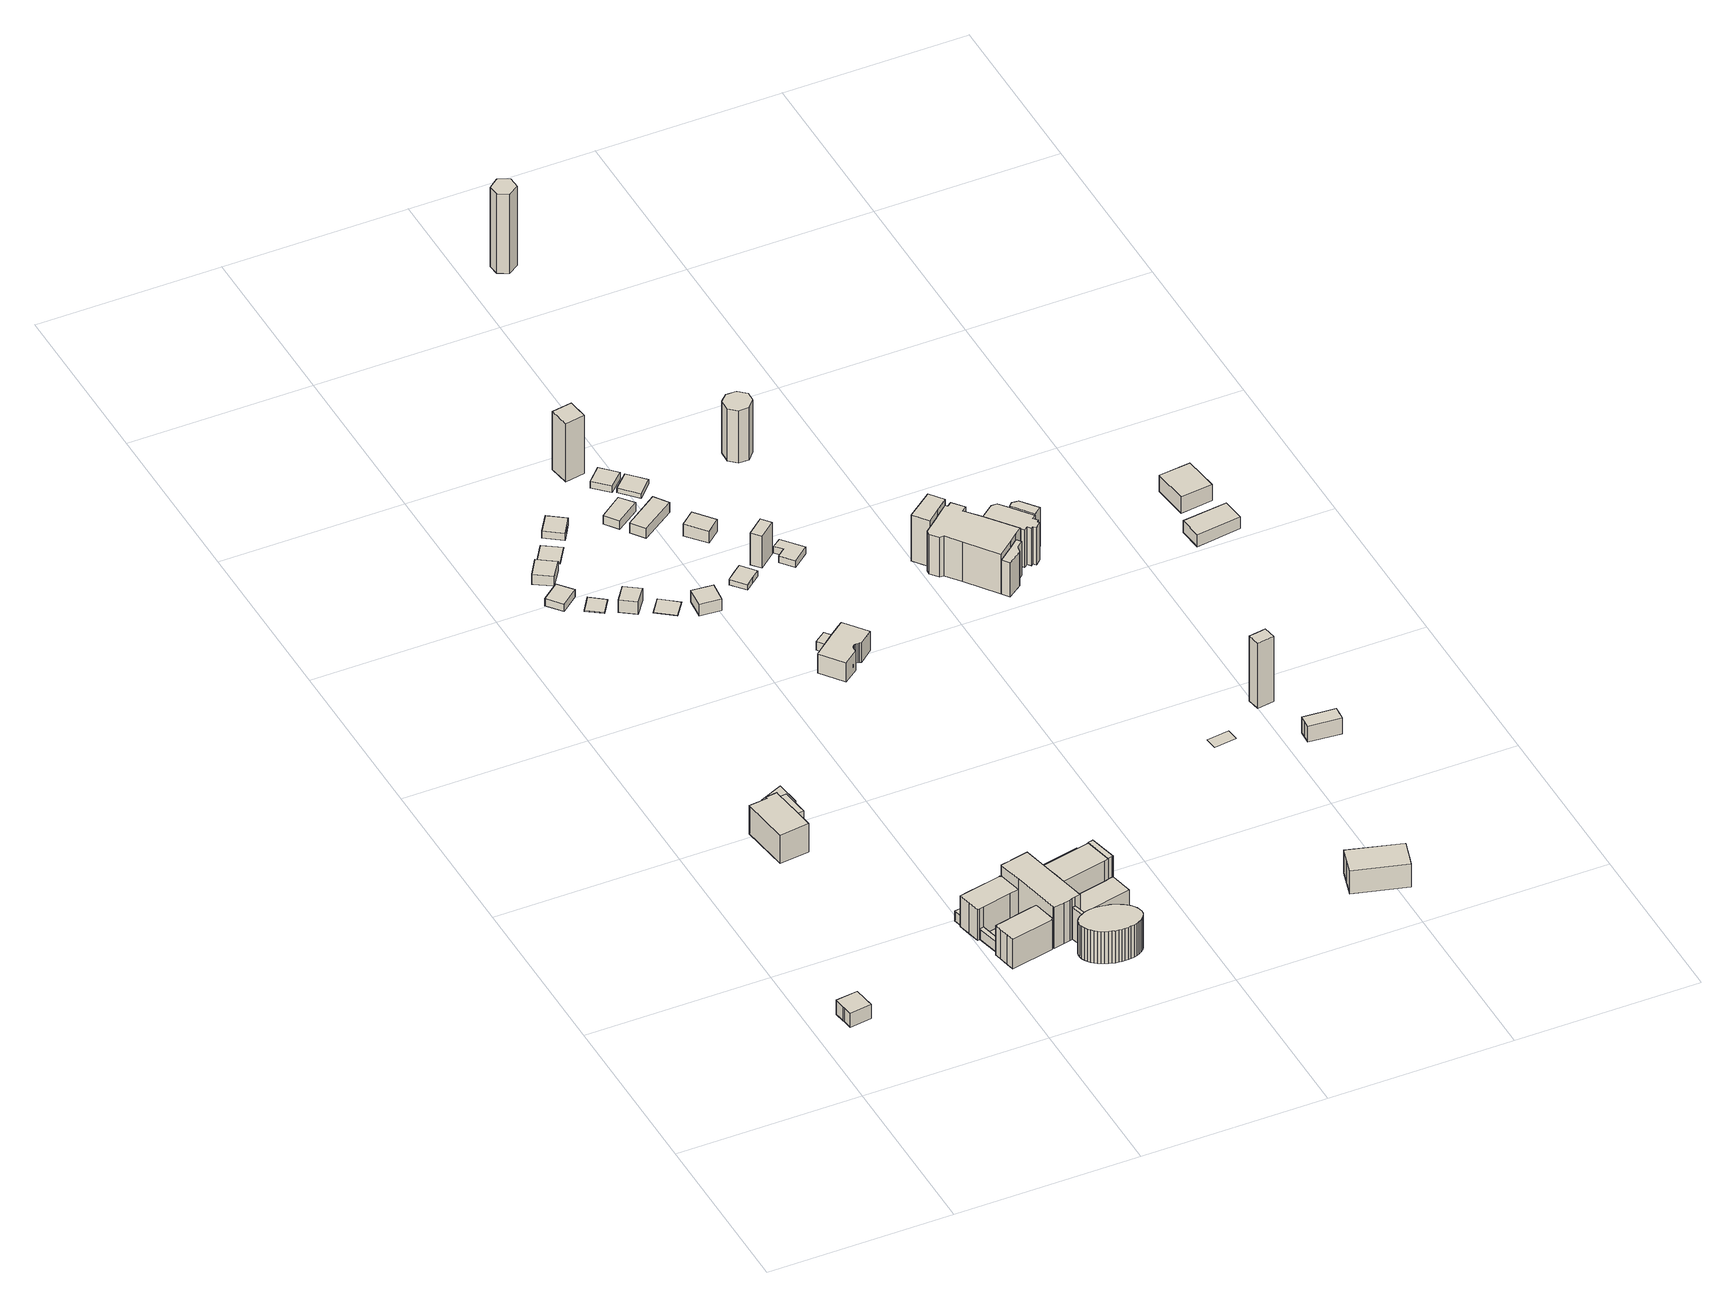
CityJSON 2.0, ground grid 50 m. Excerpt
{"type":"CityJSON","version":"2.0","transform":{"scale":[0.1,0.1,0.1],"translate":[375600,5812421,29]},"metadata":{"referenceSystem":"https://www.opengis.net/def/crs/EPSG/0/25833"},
"CityObjects":{
"building1":{"type":"Building","attributes":{"Gemeindeschluessel":"11000006","BezugspunktDach":"2200","function":"31001_2463","measuredHeight":5.25,"storeysAboveGround":1},"address":[{"country":"Germany","locality":"Berlin","thoroughfareNumber":"13 (1)","thoroughfareName":"Inselstraße"}],"geometry":[{"type":"Solid","lod":"1","boundaries":[[[[0,1,2,3,4,5,6]],[[7,8,9,10,11,12,13]],[[7,13,6,5]],[[8,7,5,4]],[[9,8,4,3]],[[10,9,3,2]],[[11,10,2,1]],[[12,11,1,0]],[[13,12,0,6]]]]}]},
"building2":{"type":"Building","attributes":{"Gemeindeschluessel":"11000006","function":"31001_1010"},"address":[{"country":"Germany","locality":"Berlin","thoroughfareNumber":"17","thoroughfareName":"Inselstraße"}],"children":["building2-1","building2-2"]},
"building2-1":{"type":"BuildingPart","attributes":{"BezugspunktDach":"2200","measuredHeight":10.29,"storeysAboveGround":2},"parents":["building2"],"geometry":[{"type":"MultiSurface","lod":"1","boundaries":[[[14,15,16,17,18,19,20,21]],[[22,23,24,25,26,27,28,29]],[[22,29,21,20]],[[23,22,20,19]],[[24,23,19,18]],[[30,31,24,18,17]],[[32,30,25,17,16]],[[27,26,16,15]],[[28,27,15,14]],[[29,28,14,21]],[[25,24,31,30]],[[26,25,30,32]]]}]},
"building2-2":{"type":"BuildingPart","attributes":{"BezugspunktDach":"2200","measuredHeight":7.7,"storeysAboveGround":2},"parents":["building2"],"geometry":[{"type":"MultiSurface","lod":"1","boundaries":[[[32,33,34,30,31]],[[25,35,36,26,24]],[[35,25,30,34]],[[36,35,34,33]],[[26,36,33,32]],[[24,25,30,37,30,25,24,31]],[[38,26,32,30,25]]]}]},
"building3":{"type":"Building","attributes":{"Gemeindeschluessel":"11000006","BezugspunktDach":"2200","function":"51009_1610","measuredHeight":3.26,"storeysAboveGround":0},"address":[{"country":"Germany","locality":"Berlin"}],"geometry":[{"type":"Solid","lod":"1","boundaries":[[[[39,40,41,42]],[[43,44,45,46]],[[43,46,42,41]],[[44,43,41,40]],[[45,44,40,39]],[[46,45,39,42]]]]}]},
"building4":{"type":"Building","attributes":{"Gemeindeschluessel":"11000006","BezugspunktDach":"2200","function":"51009_1610","measuredHeight":3.13,"storeysAboveGround":0},"address":[{"country":"Germany","locality":"Berlin"}],"geometry":[{"type":"Solid","lod":"1","boundaries":[[[[47,48,49,50]],[[51,52,53,54]],[[51,54,50,49]],[[52,51,49,48]],[[53,52,48,47]],[[54,53,47,50]]]]}]},
"building5":{"type":"Building","attributes":{"Gemeindeschluessel":"11000006","BezugspunktDach":"2200","function":"31001_2463","measuredHeight":3.19,"storeysAboveGround":1},"address":[{"country":"Germany","locality":"Berlin","thoroughfareNumber":"17 (1)","thoroughfareName":"Inselstraße"}],"geometry":[{"type":"Solid","lod":"1","boundaries":[[[[55,56,57,58]],[[59,60,61,62]],[[59,62,58,57]],[[60,59,57,56]],[[61,60,56,55]],[[62,61,55,58]]]]}]},
"building6":{"type":"Building","attributes":{"Gemeindeschluessel":"11000006","BezugspunktDach":"2200","function":"51009_1610","measuredHeight":3,"storeysAboveGround":0},"address":[{"country":"Germany","locality":"Berlin"}],"geometry":[{"type":"Solid","lod":"1","boundaries":[[[[63,64,65,66]],[[67,68,69,70]],[[67,70,66,65]],[[68,67,65,64]],[[69,68,64,63]],[[70,69,63,66]]]]}]},
"building7":{"type":"Building","attributes":{"Gemeindeschluessel":"11000006","BezugspunktDach":"2200","function":"51009_1610","measuredHeight":2.92,"storeysAboveGround":0},"address":[{"country":"Germany","locality":"Berlin"}],"geometry":[{"type":"Solid","lod":"1","boundaries":[[[[71,72,73,74]],[[75,76,77,78]],[[75,78,74,73]],[[76,75,73,72]],[[77,76,72,71]],[[78,77,71,74]]]]}]},
"building8":{"type":"Building","attributes":{"Gemeindeschluessel":"11000006","BezugspunktDach":"2200","function":"51009_1610","measuredHeight":9.81,"storeysAboveGround":0},"address":[{"country":"Germany","locality":"Berlin"}],"geometry":[{"type":"Solid","lod":"1","boundaries":[[[[79,80,81,82,83]],[[84,85,86,87,88]],[[84,88,83,82]],[[85,84,82,81]],[[86,85,81,80]],[[87,86,80,79]],[[88,87,79,83]]]]}]},
"building9":{"type":"Building","attributes":{"Gemeindeschluessel":"11000006","function":"31001_1010"},"address":[{"country":"Germany","locality":"Berlin","thoroughfareNumber":"16","thoroughfareName":"Inselstraße"}],"children":["building9-1","building9-2","building9-3","building9-4","building9-5","building9-6","building9-7","building9-8"]},
"building9-1":{"type":"BuildingPart","attributes":{"BezugspunktDach":"2200","measuredHeight":13.25,"storeysAboveGround":4},"parents":["building9"],"geometry":[{"type":"MultiSurface","lod":"1","boundaries":[[[89,90,91,92,93,94,95,96,97,98,99,100,101,102,103,104,105,106,107]],[[77,76,108,109,110,111,112,113,114,115,116,117,118,119,120,121,122,123,124]],[[77,124,107,106]],[[76,77,106,105]],[[108,76,105,104]],[[109,108,104,103]],[[110,109,103,102]],[[111,110,102,101]],[[125,126,101,100]],[[113,99,127,128,129,128,100,99]],[[130,131,113]],[[132,133,113,99,98]],[[115,114,98,97]],[[116,115,97,96]],[[117,116,96,95]],[[118,117,95,94]],[[119,118,94,93]],[[120,119,93,92]],[[121,120,92,91]],[[134,135,136,137,138,139,140,121,91,90]],[[141,142,143,144,90,89]],[[124,123,89,107]],[[112,111,126,125]],[[99,113,131,127]],[[129,128,127,131,130]],[[112,100,128,129]],[[114,113,133,132]],[[122,145,136,135,134]],[[146,138,137,136]],[[147,139,138,146]],[[147,121,140,139]],[[123,148,143,142,141]],[[148,122,144,143]]]}]},
"building9-2":{"type":"BuildingPart","attributes":{"BezugspunktDach":"2200","measuredHeight":13.4,"storeysAboveGround":4},"parents":["building9"],"geometry":[{"type":"MultiSurface","lod":"1","boundaries":[[[128,127,99,149,150,151,152,153,154,100]],[[155,156,157,158,159,160,113,131,129,112]],[[161,125,100,154]],[[156,162,161,154,153]],[[163,164,150,149]],[[133,163,149,99]],[[155,112,165,125,161]],[[155,161,162,156]],[[157,156,153,152]],[[158,157,152,151]],[[158,151,150,159]],[[160,159,164,163]],[[113,160,163,133]],[[131,113,99,127]],[[129,131,127,128]],[[112,129,128,100]]]}]},
"building9-3":{"type":"BuildingPart","attributes":{"BezugspunktDach":"2200","measuredHeight":0.99,"storeysAboveGround":4},"parents":["building9"],"geometry":[{"type":"Solid","lod":"1","boundaries":[[[[166,167,135,134,168,169]],[[170,122,136,171,172,173]],[[173,172,166,169]],[[170,173,169,168]],[[122,170,168,134]],[[136,122,134,135]],[[171,136,135,167]],[[172,171,167,166]]]]}]},
"building9-4":{"type":"BuildingPart","attributes":{"BezugspunktDach":"2200","measuredHeight":10.23,"storeysAboveGround":4},"parents":["building9"],"geometry":[{"type":"MultiSurface","lod":"1","boundaries":[[[174,175,176,177,178,144,143,142,179,180,181,182,183,184,185]],[[53,52,69,68,186,187,123,148,122,170,173,188,189,190,191]],[[53,191,185,184]],[[52,53,184,183]],[[69,52,183,182]],[[68,69,182,181]],[[186,68,181,180]],[[187,186,180,179]],[[123,187,179,142]],[[123,141,123,148]],[[122,148,143,148,122,144]],[[192,168,134,122,170,122,144,178]],[[173,170,192,170,173,169,168,178,177]],[[188,173,177,176]],[[189,188,176,175]],[[190,189,175,174]],[[191,190,174,185]],[[148,123,141,142,143]],[[170,122,134,168,192]],[[168,169,173,170,192]]]}]},
"building9-5":{"type":"BuildingPart","attributes":{"BezugspunktDach":"2200","measuredHeight":6.3,"storeysAboveGround":4},"parents":["building9"],"geometry":[{"type":"MultiSurface","lod":"1","boundaries":[[[125,161,162,193,194,195,196,197,126]],[[198,199,200,201,202,156,155,112,111]],[[198,111,126,197]],[[199,198,197,196]],[[200,199,196,195]],[[201,200,195,194]],[[202,201,194,201,202,193]],[[155,156,155,161]],[[112,155,112,125]],[[111,112,111,126]],[[156,202,193,162]],[[162,161,155,156]],[[161,125,112,155]],[[125,126,111,112]]]}]},
"building9-6":{"type":"BuildingPart","attributes":{"BezugspunktDach":"2200","measuredHeight":6.47,"storeysAboveGround":4},"parents":["building9"],"geometry":[{"type":"MultiSurface","lod":"1","boundaries":[[[132,203,204,205,206,207,164,163,133]],[[160,159,208,209,210,211,212,114,113]],[[113,133,113,160]],[[159,164,159,208]],[[209,208,207,208,209,206]],[[210,209,206,205]],[[211,210,205,204]],[[212,211,204,203]],[[114,212,203,132]],[[160,113,133,163]],[[159,160,163,164,213]],[[208,159,164,207]],[[113,114,132,133]]]}]},
"building9-7":{"type":"BuildingPart","attributes":{"BezugspunktDach":"2200","measuredHeight":12.82,"storeysAboveGround":4},"parents":["building9"],"geometry":[{"type":"MultiSurface","lod":"1","boundaries":[[[214,215,216,217,218,219]],[[202,201,209,208,159,156]],[[193,162,156,219,218]],[[194,193,218,217]],[[209,201,217,216]],[[207,206,209,216,215]],[[220,164,207,208,215,214]],[[153,152,151,150,214,219]],[[157,156,159,158]],[[202,156,162,193]],[[201,202,193,194]],[[159,208,159,220,221]],[[208,209,206,207,222]],[[159,164,220]],[[156,157,152,153]],[[157,158,151,152]],[[158,159,150,151]]]}]},
"building9-8":{"type":"BuildingPart","attributes":{"BezugspunktDach":"2200","measuredHeight":9.91,"storeysAboveGround":4},"parents":["building9"],"geometry":[{"type":"MultiSurface","lod":"1","boundaries":[[[223,224,225,226,227,140,139,138,137,228,229,230,231]],[[232,172,171,136,146,147,121,233,234,235,236,237,238]],[[232,238,231,230]],[[172,232,230,229]],[[167,166,229,228]],[[135,167,228,137]],[[136,171,136,239]],[[146,138,146,147]],[[147,139,147,121]],[[233,121,140,227]],[[234,233,227,226]],[[235,234,226,225]],[[236,235,225,224]],[[237,236,224,223]],[[238,237,223,231]],[[171,172,166,167]],[[239,136,171,167,135]],[[146,136,137,138]],[[147,146,138,139]],[[121,147,139,140]]]}]},
"building10":{"type":"Building","attributes":{"Gemeindeschluessel":"11000006","BezugspunktDach":"2200","function":"31001_1000","measuredHeight":3.98,"storeysAboveGround":1},"address":[{"country":"Germany","locality":"Berlin","thoroughfareNumber":"20 (11)","thoroughfareName":"Inselstraße"}],"geometry":[{"type":"Solid","lod":"1","boundaries":[[[[240,241,242,243]],[[244,245,246,247]],[[244,247,243,242]],[[245,244,242,241]],[[246,245,241,240]],[[247,246,240,243]]]]}]},
"building11":{"type":"Building","attributes":{"Gemeindeschluessel":"11000006","BezugspunktDach":"2200","function":"31001_2741","measuredHeight":9.96,"storeysAboveGround":3},"address":[{"country":"Germany","locality":"Berlin","thoroughfareNumber":"16 (1)","thoroughfareName":"Inselstraße"}],"geometry":[{"type":"Solid","lod":"1","boundaries":[[[[248,249,250,251,252,253,254,255,256,257,258,259,260,261,262,263,264,265,266,267,268,269,270,271,272,273,274,275,276,277,278,279,280,281,282,283,284,285,286,287,288,81,80,79,289,290,291,292,293]],[[294,295,296,297,298,299,300,301,302,303,304,305,306,307,308,309,310,311,312,313,314,315,316,317,318,319,320,321,322,323,324,325,326,327,328,329,330,331,332,333,334,335,336,337,338,339,340,341,342]],[[294,342,293,292]],[[295,294,292,291]],[[296,295,291,290]],[[297,296,290,289]],[[298,297,289,79]],[[299,298,79,80]],[[300,299,80,81]],[[301,300,81,288]],[[302,301,288,287]],[[303,302,287,286]],[[304,303,286,285]],[[305,304,285,284]],[[306,305,284,283]],[[307,306,283,282]],[[308,307,282,281]],[[309,308,281,280]],[[310,309,280,279]],[[311,310,279,278]],[[312,311,278,277]],[[313,312,277,276]],[[314,313,276,275]],[[315,314,275,274]],[[316,315,274,273]],[[317,316,273,272]],[[318,317,272,271]],[[319,318,271,270]],[[320,319,270,269]],[[321,320,269,268]],[[322,321,268,267]],[[323,322,267,266]],[[324,323,266,265]],[[325,324,265,264]],[[326,325,264,263]],[[327,326,263,262]],[[328,327,262,261]],[[329,328,261,260]],[[330,329,260,259]],[[331,330,259,258]],[[332,331,258,257]],[[333,332,257,256]],[[334,333,256,255]],[[335,334,255,254]],[[336,335,254,253]],[[337,336,253,252]],[[338,337,252,251]],[[339,338,251,250]],[[340,339,250,249]],[[341,340,249,248]],[[342,341,248,293]]]]}]},
"building12":{"type":"Building","attributes":{"Gemeindeschluessel":"11000006","BezugspunktDach":"2200","function":"31001_1000","measuredHeight":3,"storeysAboveGround":1},"address":[{"country":"Germany","locality":"Berlin","thoroughfareNumber":"20 (12)","thoroughfareName":"Inselstraße"}],"geometry":[{"type":"Solid","lod":"1","boundaries":[[[[343,344,345,346]],[[347,348,349,350]],[[347,350,346,345]],[[348,347,345,344]],[[349,348,344,343]],[[350,349,343,346]]]]}]},
"building13":{"type":"Building","attributes":{"Gemeindeschluessel":"11000006","BezugspunktDach":"2200","function":"31001_1000","measuredHeight":0.314,"storeysAboveGround":1},"address":[{"country":"Germany","locality":"Berlin","thoroughfareNumber":"20 (10)","thoroughfareName":"Inselstraße"}],"geometry":[{"type":"Solid","lod":"1","boundaries":[[[[351,352,353,354]],[[355,356,357,358]],[[355,358,354,353]],[[356,355,353,352]],[[357,356,352,351]],[[358,357,351,354]]]]}]},
"building14":{"type":"Building","attributes":{"Gemeindeschluessel":"11000006","BezugspunktDach":"2200","function":"31001_1000","measuredHeight":0.232,"storeysAboveGround":1},"address":[{"country":"Germany","locality":"Berlin","thoroughfareNumber":"20 (13)","thoroughfareName":"Inselstraße"}],"geometry":[{"type":"Solid","lod":"1","boundaries":[[[[359,360,361,362]],[[363,364,365,366]],[[363,366,362,361]],[[364,363,361,360]],[[365,364,360,359]],[[366,365,359,362]]]]}]},
"building15":{"type":"Building","attributes":{"Gemeindeschluessel":"11000006","BezugspunktDach":"2200","function":"31001_1000","measuredHeight":3.82,"storeysAboveGround":1},"address":[{"country":"Germany","locality":"Berlin","thoroughfareNumber":"20 (9)","thoroughfareName":"Inselstraße"}],"geometry":[{"type":"Solid","lod":"1","boundaries":[[[[367,368,369,370]],[[371,372,373,374]],[[371,374,370,369]],[[372,371,369,368]],[[373,372,368,367]],[[374,373,367,370]]]]}]},
"building16":{"type":"Building","attributes":{"Gemeindeschluessel":"11000006","BezugspunktDach":"2200","function":"31001_1000","measuredHeight":3.63,"storeysAboveGround":1},"address":[{"country":"Germany","locality":"Berlin","thoroughfareNumber":"20 (14)","thoroughfareName":"Inselstraße"}],"geometry":[{"type":"Solid","lod":"1","boundaries":[[[[375,376,377,378,379]],[[380,381,382,383,384]],[[380,384,379,378]],[[381,380,378,377]],[[382,381,377,376]],[[383,382,376,375]],[[384,383,375,379]]]]}]},
"building17":{"type":"Building","attributes":{"Gemeindeschluessel":"11000006","BezugspunktDach":"2200","function":"31001_1000","measuredHeight":0.12,"storeysAboveGround":1},"address":[{"country":"Germany","locality":"Berlin","thoroughfareNumber":"20 (8)","thoroughfareName":"Inselstraße"}],"geometry":[{"type":"Solid","lod":"1","boundaries":[[[[385,386,387,388]],[[389,390,391,392]],[[389,392,388,387]],[[390,389,387,386]],[[391,390,386,385]],[[392,391,385,388]]]]}]},
"building18":{"type":"Building","attributes":{"Gemeindeschluessel":"11000006","BezugspunktDach":"2200","function":"31001_1000","measuredHeight":3.66,"storeysAboveGround":1},"address":[{"country":"Germany","locality":"Berlin","thoroughfareNumber":"20 (7)","thoroughfareName":"Inselstraße"}],"geometry":[{"type":"Solid","lod":"1","boundaries":[[[[393,394,395,396]],[[397,398,399,400]],[[397,400,396,395]],[[398,397,395,394]],[[399,398,394,393]],[[400,399,393,396]]]]}]},
"building19":{"type":"Building","attributes":{"Gemeindeschluessel":"11000006","BezugspunktDach":"2200","function":"31001_1000","measuredHeight":2.65,"storeysAboveGround":1},"address":[{"country":"Germany","locality":"Berlin","thoroughfareNumber":"20 (15)","thoroughfareName":"Inselstraße"}],"geometry":[{"type":"Solid","lod":"1","boundaries":[[[[401,402,403,404]],[[405,406,407,408]],[[405,408,404,403]],[[406,405,403,402]],[[407,406,402,401]],[[408,407,401,404]]]]}]},
"building20":{"type":"Building","attributes":{"Gemeindeschluessel":"11000006","BezugspunktDach":"2200","function":"31001_1010","measuredHeight":5.99,"storeysAboveGround":1},"address":[{"country":"Germany","locality":"Berlin","thoroughfareNumber":"20 (1)","thoroughfareName":"Inselstraße"}],"geometry":[{"type":"Solid","lod":"1","boundaries":[[[[409,410,411,412,413,414,415,416,417,418,419,420,421,422,423,424,425]],[[426,427,428,429,430,431,432,433,434,435,436,437,438,439,440,441,442]],[[426,442,425,424]],[[427,426,424,423]],[[428,427,423,422]],[[429,428,422,421]],[[430,429,421,420]],[[431,430,420,419]],[[432,431,419,418]],[[433,432,418,417]],[[434,433,417,416]],[[435,434,416,415]],[[436,435,415,414]],[[437,436,414,413]],[[438,437,413,412]],[[439,438,412,411]],[[440,439,411,410]],[[441,440,410,409]],[[442,441,409,425]]]]}]},
"building21":{"type":"Building","attributes":{"Gemeindeschluessel":"11000006","BezugspunktDach":"2200","function":"51009_1610","measuredHeight":2.71,"storeysAboveGround":0},"address":[{"country":"Germany","locality":"Berlin"}],"geometry":[{"type":"Solid","lod":"1","boundaries":[[[[443,444,445,446]],[[447,448,449,450]],[[447,450,446,445]],[[448,447,445,444]],[[449,448,444,443]],[[450,449,443,446]]]]}]},
"building22":{"type":"Building","attributes":{"Gemeindeschluessel":"11000006","BezugspunktDach":"2200","function":"31001_1000","measuredHeight":17.94,"storeysAboveGround":1},"address":[{"country":"Germany","locality":"Berlin","thoroughfareNumber":"20 (20)","thoroughfareName":"Inselstraße"}],"geometry":[{"type":"Solid","lod":"1","boundaries":[[[[451,452,453,454]],[[455,456,457,458]],[[455,458,454,453]],[[456,455,453,452]],[[457,456,452,451]],[[458,457,451,454]]]]}]},
"building23":{"type":"Building","attributes":{"Gemeindeschluessel":"11000006","BezugspunktDach":"2200","function":"31001_1000","measuredHeight":3.36,"storeysAboveGround":1},"address":[{"country":"Germany","locality":"Berlin","thoroughfareNumber":"20 (16)","thoroughfareName":"Inselstraße"}],"geometry":[{"type":"Solid","lod":"1","boundaries":[[[[459,460,461,462,463]],[[464,465,466,467,468]],[[464,468,463,462]],[[465,464,462,461]],[[466,465,461,460]],[[467,466,460,459]],[[468,467,459,463]]]]}]},
"building24":{"type":"Building","attributes":{"Gemeindeschluessel":"11000006","BezugspunktDach":"2200","function":"31001_1000","measuredHeight":3.35,"storeysAboveGround":1},"address":[{"country":"Germany","locality":"Berlin","thoroughfareNumber":"20 (6)","thoroughfareName":"Inselstraße"}],"geometry":[{"type":"Solid","lod":"1","boundaries":[[[[469,470,471,472,473,474]],[[475,476,477,478,479,480]],[[475,480,474,473]],[[476,475,473,472]],[[477,476,472,471]],[[478,477,471,470]],[[479,478,470,469]],[[480,479,469,474]]]]}]},
"building25":{"type":"Building","attributes":{"Gemeindeschluessel":"11000006","BezugspunktDach":"2200","function":"31001_1000","measuredHeight":1.99,"storeysAboveGround":1},"address":[{"country":"Germany","locality":"Berlin","thoroughfareNumber":"20 (19)","thoroughfareName":"Inselstraße"}],"geometry":[{"type":"Solid","lod":"1","boundaries":[[[[481,482,483,484]],[[485,486,487,488]],[[485,488,484,483]],[[486,485,483,482]],[[487,486,482,481]],[[488,487,481,484]]]]}]},
"building26":{"type":"Building","attributes":{"Gemeindeschluessel":"11000006","BezugspunktDach":"2200","function":"31001_1000","measuredHeight":4.31,"storeysAboveGround":1},"address":[{"country":"Germany","locality":"Berlin","thoroughfareNumber":"20 (17)","thoroughfareName":"Inselstraße"}],"geometry":[{"type":"Solid","lod":"1","boundaries":[[[[489,490,491,492]],[[493,494,495,496]],[[493,496,492,491]],[[494,493,491,490]],[[495,494,490,489]],[[496,495,489,492]]]]}]},
"building27":{"type":"Building","attributes":{"Gemeindeschluessel":"11000006","BezugspunktDach":"2200","function":"31001_1000","measuredHeight":1.33,"storeysAboveGround":1},"address":[{"country":"Germany","locality":"Berlin","thoroughfareNumber":"20 (18)","thoroughfareName":"Inselstraße"}],"geometry":[{"type":"Solid","lod":"1","boundaries":[[[[497,498,499,500]],[[501,502,503,504]],[[501,504,500,499]],[[502,501,499,498]],[[503,502,498,497]],[[504,503,497,500]]]]}]},
"building28":{"type":"Building","attributes":{"Gemeindeschluessel":"11000006","BezugspunktDach":"2200","function":"31001_1000","measuredHeight":9.83,"storeysAboveGround":1},"address":[{"country":"Germany","locality":"Berlin","thoroughfareNumber":"20 (5)","thoroughfareName":"Inselstraße"}],"geometry":[{"type":"Solid","lod":"1","boundaries":[[[[505,506,507,508]],[[509,510,511,512]],[[509,512,508,507]],[[510,509,507,506]],[[511,510,506,505]],[[512,511,505,508]]]]}]},
"building29":{"type":"Building","attributes":{"Gemeindeschluessel":"11000006","BezugspunktDach":"2200","function":"31001_1000","measuredHeight":2.19,"storeysAboveGround":1},"address":[{"country":"Germany","locality":"Berlin","thoroughfareNumber":"20 (4)","thoroughfareName":"Inselstraße"}],"geometry":[{"type":"Solid","lod":"1","boundaries":[[[[513,514,515,516,517,518]],[[519,520,521,522,523,524]],[[519,524,518,517]],[[520,519,517,516]],[[521,520,516,515]],[[522,521,515,514]],[[523,522,514,513]],[[524,523,513,518]]]]}]},
"building30":{"type":"Building","attributes":{"Gemeindeschluessel":"11000006","BezugspunktDach":"2200","function":"31001_1000","measuredHeight":16.12,"storeysAboveGround":1},"address":[{"country":"Germany","locality":"Berlin","thoroughfareNumber":"20 (21)","thoroughfareName":"Inselstraße"}],"geometry":[{"type":"Solid","lod":"1","boundaries":[[[[525,526,527,528,529,530,531,532]],[[533,534,535,536,537,538,539,540]],[[533,540,532,531]],[[534,533,531,530]],[[535,534,530,529]],[[536,535,529,528]],[[537,536,528,527]],[[538,537,527,526]],[[539,538,526,525]],[[540,539,525,532]]]]}]},
"building31":{"type":"Building","attributes":{"Gemeindeschluessel":"11000006","BezugspunktDach":"2200","function":"31001_2444","measuredHeight":8.16,"storeysAboveGround":1},"address":[{"country":"Germany","locality":"Berlin","thoroughfareNumber":"16 (2)","thoroughfareName":"Inselstraße"}],"geometry":[{"type":"Solid","lod":"1","boundaries":[[[[541,542,543,544,545]],[[546,547,548,549,550]],[[546,550,545,544]],[[547,546,544,543]],[[548,547,543,542]],[[549,548,542,541]],[[550,549,541,545]]]]}]},
"building32":{"type":"Building","attributes":{"Gemeindeschluessel":"11000006","BezugspunktDach":"2200","function":"31001_1000","measuredHeight":24.66,"storeysAboveGround":1},"address":[{"country":"Germany","locality":"Berlin","thoroughfareNumber":"24 (2)","thoroughfareName":"Inselstraße"}],"geometry":[{"type":"Solid","lod":"1","boundaries":[[[[551,552,553,554,555,556]],[[557,558,559,560,561,562]],[[557,562,556,555]],[[558,557,555,554]],[[559,558,554,553]],[[560,559,553,552]],[[561,560,552,551]],[[562,561,551,556]]]]}]},
"building33":{"type":"Building","attributes":{"Gemeindeschluessel":"11000006","function":"31001_3061"},"address":[{"country":"Germany","locality":"Berlin","thoroughfareNumber":"20, 22","thoroughfareName":"Inselstraße"}],"children":["building33-1","building33-2","building33-3","building33-4","building33-5"]},
"building33-1":{"type":"BuildingPart","attributes":{"BezugspunktDach":"2200","measuredHeight":15.5,"storeysAboveGround":3},"parents":["building33"],"geometry":[{"type":"MultiSurface","lod":"1","boundaries":[[[563,564,565,566,567,568,569,570,571,572,573,574,575,576,577,578,579]],[[580,581,582,583,584,585,586,587,588,589,590,591,592,593,594,595,596]],[[580,596,579,578]],[[581,580,578,577]],[[582,576,582,597,598,597]],[[584,583,575,574]],[[585,584,574,573]],[[586,585,573,572]],[[587,586,572,571]],[[588,587,571,570]],[[599,600,588,570,569]],[[590,589,569,568]],[[601,602,590,568,567]],[[603,601,591,567,566]],[[593,592,566,565]],[[594,593,565,564]],[[595,594,564,563]],[[596,595,563,579]],[[582,581,577,576]],[[583,597,598,575]],[[589,588,600,599]],[[591,590,602,601]],[[592,591,601,603]]]}]},
"building33-2":{"type":"BuildingPart","attributes":{"BezugspunktDach":"2200","measuredHeight":11.6,"storeysAboveGround":3},"parents":["building33"],"geometry":[{"type":"Solid","lod":"1","boundaries":[[[[599,604,605,606,607,608,609,610,611,612,613,614,615,616,617,618,600]],[[619,620,621,622,623,624,625,626,627,628,629,630,631,632,633,589,588]],[[619,588,600,618]],[[620,619,618,617]],[[621,620,617,616]],[[622,621,616,615]],[[624,623,614,613]],[[625,624,613,612]],[[626,625,612,611]],[[627,626,611,610]],[[628,627,610,609]],[[629,628,609,608]],[[630,629,608,607]],[[631,630,607,606]],[[632,631,606,605]],[[633,632,605,604]],[[589,633,604,599]],[[623,622,615,614]],[[588,589,599,600]]]]}]},
"building33-3":{"type":"BuildingPart","attributes":{"BezugspunktDach":"2200","measuredHeight":17.29,"storeysAboveGround":3},"parents":["building33"],"geometry":[{"type":"MultiSurface","lod":"1","boundaries":[[[634,635,636,637,638]],[[639,583,597,581,640]],[[639,640,638,637]],[[583,639,637,636]],[[598,575,636,635]],[[581,597,635,634],[582,581,577,576],[582,576,598,597]],[[640,581,634,638]],[[597,583,575,598]],[[577,581,582,576]],[[598,576,582,597]]]}]},
"building33-4":{"type":"BuildingPart","attributes":{"BezugspunktDach":"2200","measuredHeight":10.64,"storeysAboveGround":3},"parents":["building33"],"geometry":[{"type":"MultiSurface","lod":"1","boundaries":[[[641,642,643,644,602,603]],[[590,645,646,647,648,592]],[[645,590,602,644]],[[646,645,644,643]],[[647,646,643,642]],[[648,647,642,641]],[[592,648,641,603]],[[590,591,601,602]],[[592,603,601,591]]]}]},
"building33-5":{"type":"BuildingPart","attributes":{"BezugspunktDach":"2200","measuredHeight":12.11,"storeysAboveGround":3},"parents":["building33"],"geometry":[{"type":"Solid","lod":"1","boundaries":[[[[649,650,651,652,653]],[[654,655,656,623,622]],[[654,622,653,652]],[[655,654,652,651]],[[656,655,651,650]],[[623,656,650,649]],[[622,615,614,623,649,653]],[[623,614,615,622]]]]}]},
"building34":{"type":"Building","attributes":{"Gemeindeschluessel":"11000006","BezugspunktDach":"2200","function":"31001_1000","measuredHeight":0.018,"storeysAboveGround":1},"address":[{"country":"Germany","locality":"Berlin","thoroughfareNumber":"18","thoroughfareName":"Inselstraße"}],"geometry":[{"type":"MultiSurface","lod":"1","boundaries":[[[657,658,659,660]]]}]},
"building35":{"type":"Building","attributes":{"Gemeindeschluessel":"11000006","BezugspunktDach":"2200","function":"31001_1000","measuredHeight":20.99,"storeysAboveGround":1},"address":[{"country":"Germany","locality":"Berlin","thoroughfareNumber":"18 (1)","thoroughfareName":"Inselstraße"}],"geometry":[{"type":"Solid","lod":"1","boundaries":[[[[661,662,663,664,665]],[[666,667,668,669,670]],[[666,670,665,664]],[[667,666,664,663]],[[668,667,663,662]],[[669,668,662,661]],[[670,669,661,665]]]]}]},
"building36":{"type":"Building","attributes":{"Gemeindeschluessel":"11000006","BezugspunktDach":"2200","function":"31001_1310","measuredHeight":5.79,"storeysAboveGround":1},"address":[{"country":"Germany","locality":"Berlin","thoroughfareNumber":"16 (3)","thoroughfareName":"Inselstraße"}],"geometry":[{"type":"Solid","lod":"1","boundaries":[[[[671,672,673,674,675,676]],[[677,678,679,680,681,682]],[[677,682,676,675]],[[678,677,675,674]],[[679,678,674,673]],[[680,679,673,672]],[[681,680,672,671]],[[682,681,671,676]]]]}]},
"building37":{"type":"Building","attributes":{"Gemeindeschluessel":"11000006","BezugspunktDach":"2200","function":"31001_2444","measuredHeight":3.65,"storeysAboveGround":1},"address":[{"country":"Germany","locality":"Berlin","thoroughfareNumber":"20 (3)","thoroughfareName":"Inselstraße"}],"geometry":[{"type":"Solid","lod":"1","boundaries":[[[[683,684,685,686]],[[687,688,689,690]],[[687,690,686,685]],[[688,687,685,684]],[[689,688,684,683]],[[690,689,683,686]]]]}]},
"building38":{"type":"Building","attributes":{"Gemeindeschluessel":"11000006","BezugspunktDach":"2200","function":"31001_2444","measuredHeight":4.99,"storeysAboveGround":1},"address":[{"country":"Germany","locality":"Berlin","thoroughfareNumber":"20 (2)","thoroughfareName":"Inselstraße"}],"geometry":[{"type":"Solid","lod":"1","boundaries":[[[[691,692,693,694]],[[695,696,697,698]],[[695,698,694,693]],[[696,695,693,692]],[[697,696,692,691]],[[698,697,691,694]]]]}]}
},
"vertices":[
[6,116,196],[7,111,196],[10,86,196],[70,94,196],[66,124,196],[62,154,196],[2,146,196],[62,154,152],[66,124,152],[70,94,152],[10,86,152],[7,111,152],[6,116,152],[2,146,152],
[144,742,218],[225,752,218],[218,809,218],[208,886,218],[208,891,218],[178,887,218],[178,882,218],[127,876,218],[178,882,130],[178,887,130],[208,891,130],[208,886,130],[218,809,130],[225,752,130],[144,742,130],[127,876,130],[208,886,207],[208,891,207],[218,809,207],
[241,812,207],[232,889,207],[232,889,130],[241,812,130],[208,887,207],[209,882,130],
[443,164,201],[454,166,201],[439,234,201],[428,231,201],[439,234,169],[454,166,169],[443,164,169],[428,231,169],
[410,297,199],[427,301,199],[422,324,199],[405,321,199],[422,324,168],[427,301,168],[410,297,168],[405,321,168],
[203,901,157],[267,909,157],[259,977,157],[196,949,157],[259,977,125],[267,909,125],[203,901,125],[196,949,125],
[504,317,198],[522,321,198],[517,345,198],[499,341,198],[517,345,168],[522,321,168],[504,317,168],[499,341,168],
[539,325,197],[556,328,197],[551,352,197],[534,348,197],[551,352,168],[556,328,168],[539,325,168],[534,348,168],
[636,100,267],[637,101,267],[645,105,267],[637,136,267],[627,134,267],[637,136,169],[645,105,169],[637,101,169],[636,100,169],[627,134,169],
[530,320,295],[544,257,295],[572,125,295],[573,122,295],[603,128,295],[621,132,295],[627,134,295],[637,136,295],[651,139,295],[650,142,295],[638,201,295],[621,277,295],[608,337,295],[608,340,295],[578,333,295],[560,329,295],[556,328,295],[539,325,295],[530,323,295],[560,329,168],[578,333,168],[608,340,168],[608,337,168],[621,277,168],[638,201,168],[650,142,168],[651,139,168],[637,136,168],[627,134,168],[621,132,168],[603,128,168],[573,122,168],[572,125,168],[544,257,168],[530,320,168],[530,323,168],[621,277,231],[608,337,231],[632,229,295],[627,250,295],[627,250,168],[630,235,168],[632,229,168],[650,142,233],[638,201,233],[544,257,178],[559,189,178],[559,189,168],[559,189,259],[563,169,259],[568,144,259],[572,125,259],[530,320,200],[530,320,263],[537,288,263],[544,257,263],[551,224,168],[563,169,168],[568,144,168],[537,288,168],
[760,227,295],[771,230,295],[765,257,295],[760,278,295],[754,306,295],[743,303,295],[743,303,168],[754,306,168],[760,278,168],[765,257,168],[771,230,168],[760,227,168],[743,303,231],[754,306,231],[760,227,233],[771,230,233],[621,277,200],
[454,166,178],[534,184,178],[519,251,178],[439,234,178],[519,251,168],[534,184,168],[454,166,168],[439,234,168],
[415,262,263],[421,230,263],[428,231,263],[439,234,263],[519,251,263],[525,319,263],[525,322,263],[522,321,263],[504,317,263],[427,301,263],[410,297,263],[407,296,263],[525,322,168],[525,319,168],[428,231,168],[421,230,168],[415,262,168],[407,296,168],[519,251,171],
[766,308,231],[768,309,231],[755,371,231],[613,341,231],[613,338,231],[613,338,168],[613,341,168],[755,371,168],[768,309,168],[766,308,168],
[655,143,233],[656,140,233],[798,170,233],[785,233,233],[783,232,233],[783,232,168],[785,233,168],[798,170,168],[656,140,168],[655,143,168],[771,230,208],
[771,230,297],[783,232,297],[785,233,297],[768,309,297],[766,308,297],[754,306,297],[771,230,180],[771,230,205],[783,232,190],
[440,143,259],[445,118,259],[450,96,259],[568,121,259],[567,124,259],[534,184,259],[454,166,259],[443,164,259],[436,162,259],[443,164,168],[567,124,168],[568,121,168],[450,96,168],[445,118,168],[440,143,168],[436,162,168],[559,189,173],
[116,1865,119],[164,1904,119],[132,1943,119],[84,1905,119],[132,1943,97],[164,1904,97],[116,1865,97],[84,1905,97],
[616,59,267],[620,51,267],[624,43,267],[630,37,267],[636,31,267],[643,26,267],[650,22,267],[658,18,267],[666,14,267],[674,12,267],[682,9,267],[691,8,267],[699,7,267],[707,7,267],[716,7,267],[724,8,267],[733,9,267],[741,11,267],[749,15,267],[756,19,267],[763,25,267],[768,32,267],[771,40,267],[772,49,267],[770,57,267],[767,65,267],[762,73,267],[757,79,267],[750,85,267],[743,90,267],[736,94,267],[728,98,267],[721,102,267],[713,104,267],[704,106,267],[696,108,267],[687,109,267],[679,110,267],[670,110,267],[662,109,267],[653,107,267],[630,97,267],[623,91,267],[618,84,267],[615,76,267],[615,67,267],[615,76,167],[618,84,167],[623,91,167],[630,97,167],[636,100,167],[637,101,167],[645,105,167],[653,107,167],[662,109,167],[670,110,167],[679,110,167],[687,109,167],[696,108,167],[704,106,167],[713,104,167],[721,102,167],[728,98,167],[736,94,167],[743,90,167],[750,85,167],[757,79,167],[762,73,167],[767,65,167],[770,57,167],[772,49,167],[771,40,167],[768,32,167],[763,25,167],[756,19,167],[749,15,167],[741,11,167],[733,9,167],[724,8,167],[716,7,167],[707,7,167],[699,7,167],[691,8,167],[682,9,167],[674,12,167],[666,14,167],[658,18,167],[650,22,167],[643,26,167],[636,31,167],[630,37,167],[624,43,167],[620,51,167],[616,59,167],[615,67,167],
[137,1963,126],[171,2010,126],[124,2042,126],[92,1993,126],[124,2042,96],[171,2010,96],[137,1963,96],[92,1993,96],
[200,1815,101],[228,1855,101],[188,1885,101],[159,1843,101],[188,1885,98],[228,1855,98],[200,1815,98],[159,1843,98],
[187,2033,98],[222,2083,98],[174,2114,98],[140,2064,98],[174,2114,96],[222,2083,96],[187,2033,96],[140,2064,96],
[270,1774,138],[302,1816,138],[261,1845,138],[230,1802,138],[261,1845,100],[302,1816,100],[270,1774,100],[230,1802,100],
[236,2105,120],[252,2129,120],[268,2154,120],[223,2186,120],[190,2138,120],[223,2186,98],[268,2154,98],[252,2129,98],[236,2105,98],[190,2138,98],
[351,1726,102],[383,1767,102],[335,1805,102],[304,1762,102],[335,1805,101],[383,1767,101],[351,1726,101],[304,1762,101],
[454,1695,139],[460,1751,139],[402,1757,139],[397,1701,139],[402,1757,103],[460,1751,103],[454,1695,103],[397,1701,103],
[370,2079,130],[434,2124,130],[405,2161,130],[343,2115,130],[405,2161,103],[434,2124,103],[370,2079,103],[343,2115,103],
[598,1308,174],[638,1338,174],[637,1343,174],[637,1347,174],[638,1351,174],[640,1355,174],[643,1359,174],[647,1361,174],[651,1362,174],[656,1362,174],[660,1361,174],[664,1359,174],[702,1390,174],[655,1451,174],[642,1441,174],[612,1418,174],[551,1369,174],[612,1418,114],[642,1441,114],[655,1451,114],[702,1390,114],[664,1359,114],[660,1361,114],[656,1362,114],[651,1362,114],[647,1361,114],[643,1359,114],[640,1355,114],[638,1351,114],[637,1347,114],[637,1343,114],[638,1338,114],[598,1308,114],[551,1369,114],
[612,1418,140],[642,1441,140],[618,1473,140],[587,1450,140],[618,1473,113],[642,1441,113],[612,1418,113],[587,1450,113],
[335,2304,278],[389,2312,278],[382,2369,278],[326,2360,278],[382,2369,98],[389,2312,98],[335,2304,98],[326,2360,98],
[412,2021,134],[505,2084,134],[492,2103,134],[479,2122,134],[385,2057,134],[479,2122,103],[492,2103,103],[505,2084,103],[412,2021,103],[385,2057,103],
[543,1735,122],[566,1754,122],[588,1772,122],[557,1810,122],[535,1792,122],[512,1773,122],[535,1792,105],[557,1810,105],[588,1772,105],[566,1754,105],[543,1735,105],[512,1773,105],
[416,2216,120],[457,2254,120],[416,2295,120],[376,2255,120],[416,2295,100],[457,2254,100],[416,2216,100],[376,2255,100],
[539,1937,141],[576,1968,141],[533,2021,141],[495,1989,141],[533,2021,104],[576,1968,104],[539,1937,104],[495,1989,104],
[469,2164,115],[509,2205,115],[467,2250,115],[426,2210,115],[467,2250,101],[509,2205,101],[469,2164,101],[426,2210,101],
[611,1795,203],[657,1832,203],[636,1857,203],[591,1819,203],[636,1857,105],[657,1832,105],[611,1795,105],[591,1819,105],
[686,1763,124],[730,1800,124],[686,1854,124],[662,1836,124],[679,1816,124],[657,1798,124],[679,1816,103],[662,1836,103],[686,1854,103],[730,1800,103],[686,1763,103],[657,1798,103],
[744,2194,252],[772,2194,252],[793,2216,252],[794,2243,252],[772,2263,252],[743,2263,252],[724,2245,252],[723,2213,252],[724,2245,90],[743,2263,90],[772,2263,90],[794,2243,90],[793,2216,90],[772,2194,90],[744,2194,90],[723,2213,90],
[1531,127,81],[1554,204,81],[1409,246,81],[1398,207,81],[1387,169,81],[1398,207,10],[1409,246,10],[1554,204,10],[1531,127,10],[1387,169,10],
[577,3176,263],[605,3161,263],[635,3180,263],[633,3212,263],[603,3227,263],[574,3205,263],[603,3227,17],[633,3212,17],[635,3180,17],[605,3161,17],[577,3176,17],[574,3205,17],
[994,1607,201],[1006,1606,201],[1037,1567,201],[1099,1484,201],[1141,1518,201],[1164,1538,201],[1183,1553,201],[1119,1635,201],[1088,1672,201],[1101,1683,201],[1076,1713,201],[1064,1704,201],[1059,1710,201],[1019,1675,201],[991,1652,201],[978,1641,201],[977,1628,201],[978,1641,77],[991,1652,77],[1019,1675,77],[1059,1710,77],[1064,1704,77],[1076,1713,77],[1101,1683,77],[1088,1672,77],[1119,1635,77],[1183,1553,77],[1164,1538,77],[1141,1518,77],[1099,1484,77],[1037,1567,77],[1006,1606,77],[994,1607,77],[977,1628,77],[1025,1681,77],[1025,1681,201],[1183,1553,193],[1119,1635,193],[1141,1518,183],[1164,1538,183],[1099,1484,183],
[1188,1558,193],[1194,1550,193],[1204,1558,193],[1212,1548,193],[1217,1553,193],[1224,1547,193],[1239,1560,193],[1235,1565,193],[1240,1570,193],[1231,1581,193],[1241,1589,193],[1199,1643,193],[1178,1669,193],[1162,1669,193],[1132,1645,193],[1132,1645,77],[1162,1669,77],[1178,1669,77],[1199,1643,77],[1241,1589,77],[1231,1581,77],[1240,1570,77],[1235,1565,77],[1239,1560,77],[1224,1547,77],[1217,1553,77],[1212,1548,77],[1204,1558,77],[1194,1550,77],[1188,1558,77],
[991,1652,220],[1025,1681,220],[1059,1710,220],[1031,1746,220],[960,1692,220],[1031,1746,77],[960,1692,77],
[1113,1465,183],[1152,1493,183],[1156,1510,183],[1174,1526,183],[1174,1526,77],[1156,1510,77],[1152,1493,77],[1113,1465,77],
[1241,1589,198],[1262,1605,198],[1227,1650,198],[1209,1652,198],[1199,1643,198],[1209,1652,77],[1227,1650,77],[1262,1605,77],
[1337,804,16],[1398,811,16],[1394,845,16],[1333,837,16],
[1495,891,218],[1541,898,218],[1535,932,218],[1512,928,218],[1488,925,218],[1512,928,16],[1535,932,16],[1541,898,16],[1495,891,16],[1488,925,16],
[1635,715,65],[1636,735,65],[1638,754,65],[1549,761,65],[1548,742,65],[1546,723,65],[1548,742,16],[1549,761,16],[1638,754,16],[1636,735,16],[1635,715,16],[1546,723,16],
[1639,1516,42],[1762,1532,42],[1755,1595,42],[1633,1580,42],[1755,1595,6],[1762,1532,6],[1639,1516,6],[1633,1580,6],
[1660,1647,56],[1748,1657,56],[1736,1754,56],[1649,1745,56],[1736,1754,6],[1748,1657,6],[1660,1647,6],[1649,1745,6]
]}
